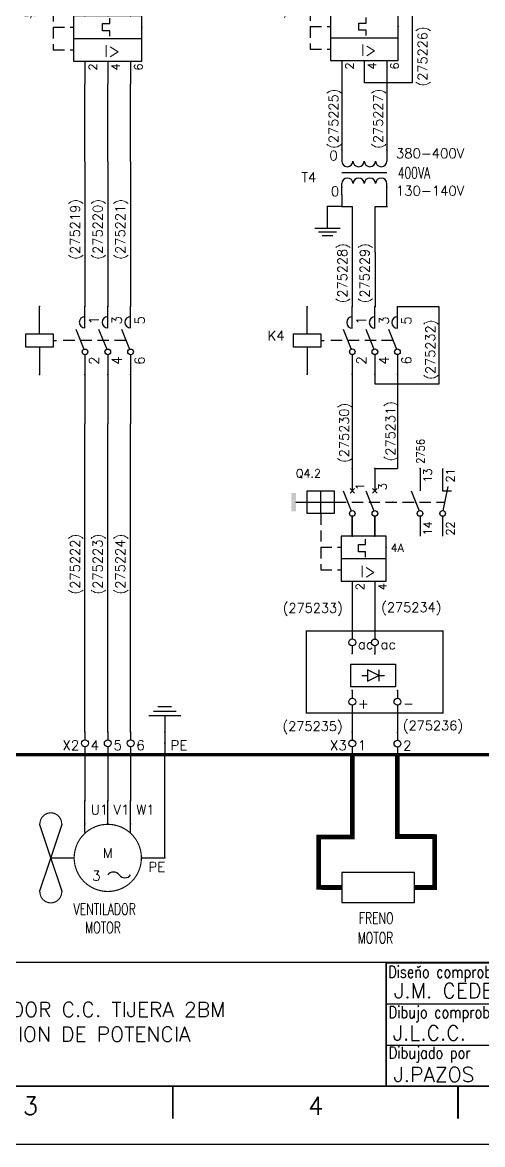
# Model space of a CAD drawing. Extents: x -25 to 1044, y -25744 to 292.
# Drawn here: x 507.2 to 585.9, y -14599.8 to -14407.6 of the extents above; entities that cross this region are included whole.
import ezdxf
from ezdxf.enums import TextEntityAlignment as Align

# ---------------------------------------------------------------- set-up
doc = ezdxf.new("R2010")
doc.units = 0
doc.header["$LTSCALE"] = 10
doc.header["$MEASUREMENT"] = 0
doc.linetypes.add('DASHDOT', pattern=[1, 0.5, -0.25, 0, -0.25])
doc.linetypes.add('HIDDEN', pattern=[0.375, 0.25, -0.125])
doc.layers.get('0').update_dxf_attribs({"linetype": 'CONTINUOUS'})
for name, color, linetype in [('$MKLNK', 7, 'HIDDEN'), ('1', 7, 'CONTINUOUS'), ('10', 5, 'CONTINUOUS'), ('102', 7, 'CONTINUOUS'), ('2', 7, 'CONTINUOUS'), ('4', 7, 'HIDDEN'), ('8', 1, 'CONTINUOUS'), ('9', 6, 'CONTINUOUS'), ('DIBUJO', 7, 'CONTINUOUS'), ('NODE', 7, 'CONTINUOUS')]:
    doc.layers.add(name, color=color, linetype=linetype)
doc.styles.add('LABEL', font='SIMPLEX', dxfattribs={"width": 0.8, "height": 4})
doc.styles.add('ROMANS', font='romans')
doc.styles.get("Standard").update_dxf_attribs({"font": 'simplex'})

# ---------------------------------------------------------------- blocks, each defined once
blk = doc.blocks.new('NOD', base_point=(237.5, 170))
at = {"layer": 'NODE'}
blk.add_point((237.5, 170), dxfattribs=at)
blk = doc.blocks.new('$$PLU21')
blk.add_line((0, -2.5), (0, 2.5))
at = {"layer": '2'}
for p in [(0, 2.5), (0, -2.5)]:
    blk.add_blockref('NOD', p, dxfattribs=at)
at = {"layer": '8'}
blk.add_attdef('*A', (1.25, -0.5), '', height=2.15, dxfattribs=at)
at = {"layer": '9'}
blk.add_attdef('ID', text='', height=2.15, dxfattribs=at).set_placement((-1.25, -0.5), align=Align.RIGHT)
blk = doc.blocks.new('$$PLD12')
blk.add_line((0, 2.5), (0, -2.5))
at = {"layer": '2'}
for p in [(0, 2.5), (0, -2.5)]:
    blk.add_blockref('NOD', p, dxfattribs=at)
at = {"layer": '8'}
blk.add_attdef('*A', (1.25, -1.5), '', height=2.15, dxfattribs=at)
at = {"layer": '9'}
blk.add_attdef('ID', text='', height=2.15, dxfattribs=at).set_placement((-1.25, -1.5), align=Align.RIGHT)
blk = doc.blocks.new('$021501')
at = {"layer": '2'}
for p, q in [((0, -6), (0, 0)), ((-3.5, -6), (3.5, -6)), ((-2.5, -7), (2.5, -7)), ((-1.5, -8), (1.5, -8))]:
    blk.add_line(p, q, dxfattribs=at)
blk.add_blockref('NOD', (0, 0), dxfattribs=at)
blk = doc.blocks.new('$$PLD12C')
for p, q in [((0, 2.5), (0, 0.75)), ((0, -0.75), (0, -2.5))]:
    blk.add_line(p, q)
at = {"layer": '2'}
blk.add_circle((0, 0), 0.75, dxfattribs=at)
for p in [(0, 2.5), (0, -2.5)]:
    blk.add_blockref('NOD', p, dxfattribs=at)
at = {"layer": '8'}
blk.add_attdef('*A', (1.25, -1.5), '', height=2.15, dxfattribs=at)
at = {"layer": '9'}
blk.add_attdef('ID', text='', height=2.15, dxfattribs=at).set_placement((-1.25, -1.5), align=Align.RIGHT)
blk = doc.blocks.new('newcajec')
at = {"layer": '1'}
for p, q in [((179.4, 20.85), (0.13, 20.85)), ((184.64, 20.18), (184.81, 20.01)), ((184.81, 20.01), (185.18, 20.25)), ((179.4, 13.87), (215.2, 13.87)), ((179.4, 6.93), (267.63, 6.93))]:
    blk.add_line(p, q, dxfattribs=at)
at = {"layer": '1', "const_width": 0.3}
blk.add_lwpolyline([(0, 0), (0, 272.5), (383, 272.5), (383, 0)], close=True, dxfattribs=at)
at = {"layer": '1'}
for points in [[(383, 20.8, 0.3, 0.3, 0), (179.4, 20.8, 0.3, 0.3, 0), (179.4, 0, 0.3, 0.3, 0)], [(143.5, -5.5, 0.3, 0.3, 0), (143.5, -0.09, 0.3, 0.3, 0)], [(191.5, -5.5, 0.3, 0.3, 0), (191.5, -0.09, 0.3, 0.3, 0)]]:
    blk.add_lwpolyline(points, format="xyseb", dxfattribs=at)
at = {"layer": '1', "style": 'LABEL', "width": 0.8}
for s, p in [('Diseno comprobado por', (179.73, 18.27)), ('Dibujo comprobado por', (179.81, 11.47)), ('Dibujado por', (179.83, 4.64))]:
    blk.add_text(s, height=2, dxfattribs=at).set_placement(p)
at = {"layer": '1', "style": 'ROMANS'}
for s, p in [('3', (118.29, -4.82)), ('4', (166.29, -4.82))]:
    blk.add_text(s, height=3, dxfattribs=at).set_placement(p)
at = {"layer": '10', "style": 'ROMANS'}
for tag, p in [('REV41', (3.5, 18.74)), ('REV43', (77.7, 18.74)), ('REV31', (3.5, 14.58)), ('REV33', (77.7, 14.58)), ('REV21', (3.5, 10.42)), ('REV23', (77.7, 10.42)), ('REV11', (3.5, 6.27)), ('REV13', (77.7, 6.27))]:
    blk.add_attdef(tag, text='', height=2.5, dxfattribs=at).set_placement(p, align=Align.MIDDLE)
for tag, p, height in [('REV42', (8, 17.49), 2.5), ('DOCUMENTTYPE', (216.43, 16.8), 2.5), ('SHEETNAME1', (100.5, 15.83), 2.5), ('DESIGNCHECK', (180.74, 14.83), 2.5), ('NOTA', (305.32, 15.8), 3), ('REV32', (8, 13.33), 2.5), ('SHEETNAME2', (100.5, 11.67), 2.5), ('OBJECT', (216.43, 12.4), 2.5), ('REV22', (8, 9.17), 2.5), ('ORDER', (305.32, 7.3), 4.5), ('SHEETNAME3', (100.5, 7.51), 2.5), ('DRAWINGCHECK', (180.53, 7.71), 2.5), ('CUSTOMER', (216.43, 8.08), 2.5), ('REV12', (8, 5.01), 2.5), ('SHEETNAME4', (100.5, 3.35), 2.5), ('DOCUMENT_ID', (305.32, 0.93), 4.4), ('USER', (180.63, 0.71), 2.5), ('DEPARTMENT', (271.93, 1.05), 2.5)]:
    blk.add_attdef(tag, p, '', height=height, dxfattribs=at)
for tag, width, p, p2 in [('REV44', 1.221199, (84.53, 17.49), (98.48, 17.49)), ('REV34', 1.221199, (84.53, 13.33), (98.48, 13.33)), ('REV24', 1.221199, (84.53, 9.17), (98.48, 9.17)), ('REV14', 1.221199, (84.53, 5.01), (98.48, 5.01)), ('CREATED2', 7.039915, (282.71, 1.05), (301.14, 1.05))]:
    blk.add_attdef(tag, text='', height=2.5, dxfattribs=dict(at, width=width)).set_placement(p, p2, align=Align.FIT)
for tag, p in [('SHEET', (382, 7.43)), ('NEXTSHEET', (382, 0.5))]:
    blk.add_attdef(tag, text='', height=2.5, dxfattribs=at).set_placement(p, align=Align.RIGHT)
blk = doc.blocks.new('$071501S')
at = {"layer": '2'}
for p, q in [((0, -6), (0, 0)), ((-3, -6), (3, -6)), ((-3, -9), (-3, -6)), ((3, -6), (3, -9)), ((3, -9), (-3, -9)), ((0, -9), (0, -15))]:
    blk.add_line(p, q, dxfattribs=at)
at = {"layer": '2', "rotation": 90}
for p in [(0, 0), (0, -15)]:
    blk.add_blockref('NOD', p, dxfattribs=at)
at = {"layer": '8'}
for tag, p in [('1A', (1, -3.325)), ('2A', (1, -13.325))]:
    blk.add_attdef(tag, p, '', height=2.15, dxfattribs=at)
at = {"layer": '9'}
blk.add_attdef('ID', text='', height=2.15, dxfattribs=at).set_placement((-5, -7.5), align=Align.RIGHT)
blk = doc.blocks.new('$71302MS')
at = {"layer": '$MKLNK'}
blk.add_line((9, -7.5), (-5, -7.5), dxfattribs=at)
for p, q in [((0, -4.75), (0, 0)), ((5, -4.75), (5, 0)), ((10, -4.75), (10, 0)), ((0, -10.62), (0, -15)), ((5, -10.62), (5, -15)), ((10, -10.62), (10, -15))]:
    blk.add_line(p, q)
at = {"layer": '102'}
for p, q in [((-2, -5), (-0.23, -9.42)), ((3, -5), (4.77, -9.42)), ((8, -5), (9.77, -9.42))]:
    blk.add_line(p, q, dxfattribs=at)
for centre in [(0, -10), (5, -10), (10, -10)]:
    blk.add_circle(centre, 0.625, dxfattribs=at)
for centre in [(0, -3.5), (5, -3.5), (10, -3.5)]:
    blk.add_arc(centre, 1.25, 90, 270, dxfattribs=at)
at = {"layer": '2'}
for p in [(0, 0), (5, 0), (10, 0), (0, -15), (5, -15), (10, -15)]:
    blk.add_blockref('NOD', p, dxfattribs=at)
at = {"layer": '8', "flags": 8}
for tag, p in [('1A', (3.07, -4)), ('3A', (8.07, -4)), ('5A', (13.07, -4))]:
    blk.add_attdef(tag, p, '', height=2.15, rotation=90, dxfattribs=at)
for tag, p in [('2A', (3.07, -11)), ('4A', (8.07, -11)), ('6A', (13.07, -11))]:
    blk.add_attdef(tag, text='', height=2.15, rotation=90, dxfattribs=at).set_placement(p, align=Align.RIGHT)
at = {"layer": '9'}
blk.add_attdef('ID', text='', height=2.15, rotation=90, dxfattribs=at).set_placement((-7.25, -7.5), align=Align.CENTER)
blk = doc.blocks.new('IATR1A1C')
for p, q in [((0, -7.5), (0, -3.14)), ((5, -7.5), (5, -3.14)), ((10, -7.5), (10, -3.12)), ((0, -17.5), (0, -22.5)), ((5, -17.5), (5, -22.5)), ((10, -17.5), (10, -22.5))]:
    blk.add_line(p, q)
for p in [(-2.5, -10), (12.5, -10)]:
    blk.add_point(p)
at = {"layer": '102'}
for p, q in [((0, 7.5), (0, 2.5)), ((5, 7.5), (5, 2.5)), ((10, 7.5), (10, 2.5)), ((20, 7.5), (20, 2.5)), ((25, 7.5), (25, 2.5)), ((-2, 2.5), (-0.23, -1.92)), ((3, 2.5), (4.77, -1.92)), ((8, 2.5), (9.77, -1.92)), ((18, 2.5), (19.77, -1.92)), ((25, 2.5), (27, 2.5)), ((25.13, -1.89), (26.25, 3.5)), ((0, -3.12), (0, -7.5)), ((5, -3.12), (5, -7.5)), ((10, -3.12), (10, -7.5)), ((20, -3.12), (20, -7.5)), ((25, -3.12), (25, -7.5)), ((12.5, -7.5), (-2.5, -7.5)), ((-2.5, -7.5), (-2.5, -12.5)), ((3.82, -9.22), (5.42, -9.22)), ((3.82, -10.82), (3.82, -9.22)), ((5.42, -9.22), (5.42, -8)), ((12.5, -12.5), (12.5, -7.5)), ((5.42, -10.82), (3.82, -10.82)), ((5.42, -12), (5.42, -10.82)), ((-2.5, -12.5), (12.5, -12.5)), ((-2.5, -12.5), (-2.5, -17.5)), ((12.5, -17.5), (12.5, -12.5)), ((-2.5, -17.5), (12.5, -17.5))]:
    blk.add_line(p, q, dxfattribs=at)
for centre in [(0, -2.5), (5, -2.5), (10, -2.5), (20, -2.5), (25, -2.5)]:
    blk.add_circle(centre, 0.625, dxfattribs=at)
for p in [(-1, 0), (4, 0), (9, 0), (14, 0), (19, 0)]:
    blk.add_point(p, dxfattribs=at)
at = {"layer": '2', "linetype": 'HIDDEN'}
for p, q in [((-3.86, 0), (25.46, 0)), ((-7, -2.5), (-7, -15)), ((-7, -10), (-2.5, -10)), ((-7, -15), (-2.5, -15))]:
    blk.add_line(p, q, dxfattribs=at)
at = {"layer": '2'}
blk.add_trace([(-12.5, 2), (-13.5, 2), (-12.5, -2), (-13.5, -2)], dxfattribs=at)
at = {"layer": 'DIBUJO'}
for p, q in [((-10, -2.5), (-10, 2.5)), ((-10, 2.5), (-4, 2.5)), ((-7, -2.5), (-7, 2.5)), ((-4, 2.5), (-4, -2.5)), ((0.5, 3), (-0.5, 2)), ((-0.5, 3), (0.5, 2)), ((4.5, 3), (5.5, 2)), ((5.5, 3), (4.5, 2)), ((9.5, 3), (10.5, 2)), ((10.5, 3), (9.5, 2)), ((-12.5, 0), (-4, 0)), ((-4, -2.5), (-10, -2.5))]:
    blk.add_line(p, q, dxfattribs=at)
at = {"layer": '2'}
for p in [(0, 7.5), (5, 7.5), (10, 7.5), (20, 7.5), (0, -7.5), (5, -7.5), (10, -7.5)]:
    blk.add_blockref('NOD', p, dxfattribs=at)
at = {"layer": '102'}
blk.add_text('I>', height=2.52, dxfattribs=at).set_placement((5.97, -16.49), align=Align.CENTER)
at = {"layer": 'DIBUJO', "color": 1, "style": 'ROMANS'}
for s, p in [('13', (22.61, 4.39)), ('21', (27.61, 4.39)), ('1', (2.61, 2.68)), ('3', (7.61, 2.68)), ('5', (12.61, 2.68)), ('14', (22.61, -7.37)), ('22', (27.61, -7.37)), ('2', (2.61, -19.52)), ('4', (7.61, -19.52)), ('6', (12.61, -19.52))]:
    blk.add_text(s, height=1.8, rotation=90, dxfattribs=at).set_placement(p)
at = {"layer": 'DIBUJO', "color": 6, "style": 'ROMANS', "width": 0.8}
for p in [(21, 8.5), (26, 8.5)]:
    blk.add_attdef('PAGCAUXABIERTO1', p, '', height=1.8, rotation=90, dxfattribs=at)
at = {"layer": 'DIBUJO', "color": 6, "style": 'ROMANS'}
blk.add_attdef('REFERENCIA', (-12.5, 5.5), '', height=1.8, dxfattribs=at)
at = {"layer": 'DIBUJO', "color": 6, "style": 'ROMANS', "width": 0.8}
blk.add_attdef('REGULACION', (13.5, -11), '', height=1.8, dxfattribs=at)
blk = doc.blocks.new('T2')
for p, q in [((152.83, 172.88), (152.83, 177.24)), ((157.83, 172.88), (157.83, 177.24)), ((152.83, 162.88), (152.83, 157.88)), ((157.83, 162.88), (157.83, 157.88))]:
    blk.add_line(p, q)
for p in [(150.33, 170.38), (160.33, 170.38)]:
    blk.add_point(p)
at = {"layer": '102'}
for p, q in [((152.83, 187.88), (152.83, 182.88)), ((157.83, 187.88), (157.83, 182.88)), ((167.83, 187.88), (167.83, 182.88)), ((172.83, 187.88), (172.83, 182.88)), ((150.83, 182.88), (152.6, 178.46)), ((155.83, 182.88), (157.6, 178.46)), ((165.83, 182.88), (167.6, 178.46)), ((172.83, 182.88), (174.83, 182.88)), ((172.96, 178.49), (174.08, 183.88)), ((152.83, 177.25), (152.83, 172.88)), ((157.83, 177.25), (157.83, 172.88)), ((167.83, 177.25), (167.83, 172.88)), ((172.83, 177.25), (172.83, 172.88)), ((160.33, 172.88), (150.33, 172.88)), ((150.33, 172.88), (150.33, 167.88)), ((155.78, 170.99), (155.78, 172.21)), ((160.33, 167.88), (160.33, 172.88)), ((154.18, 170.99), (155.78, 170.99)), ((154.18, 169.39), (154.18, 170.99)), ((155.78, 169.39), (154.18, 169.39)), ((155.78, 168.21), (155.78, 169.39)), ((150.33, 167.88), (160.33, 167.88)), ((150.33, 167.88), (150.33, 162.88)), ((160.33, 162.88), (160.33, 167.88)), ((150.33, 162.88), (160.33, 162.88))]:
    blk.add_line(p, q, dxfattribs=at)
for centre in [(152.83, 177.88), (157.83, 177.88), (167.83, 177.88), (172.83, 177.88)]:
    blk.add_circle(centre, 0.625, dxfattribs=at)
for p in [(151.83, 180.38), (156.83, 180.38), (161.83, 180.38), (161.83, 180.38), (166.83, 180.38)]:
    blk.add_point(p, dxfattribs=at)
at = {"layer": '2', "linetype": 'HIDDEN'}
for p, q in [((148.96, 180.38), (173.29, 180.38)), ((145.83, 177.88), (145.83, 165.38)), ((145.83, 170.38), (150.33, 170.38)), ((145.83, 165.38), (150.33, 165.38))]:
    blk.add_line(p, q, dxfattribs=at)
at = {"layer": '2'}
blk.add_trace([(140.33, 182.38), (139.33, 182.38), (140.33, 178.38), (139.33, 178.38)], dxfattribs=at)
at = {"layer": 'DIBUJO'}
for p, q in [((142.83, 177.88), (142.83, 182.88)), ((142.83, 182.88), (148.83, 182.88)), ((145.83, 177.88), (145.83, 182.88)), ((148.83, 182.88), (148.83, 177.88)), ((153.33, 183.38), (152.33, 182.38)), ((152.33, 183.38), (153.33, 182.38)), ((157.33, 183.38), (158.33, 182.38)), ((158.33, 183.38), (157.33, 182.38)), ((140.33, 180.38), (148.83, 180.38)), ((148.83, 177.88), (142.83, 177.88))]:
    blk.add_line(p, q, dxfattribs=at)
at = {"layer": '2'}
for p in [(152.83, 187.88), (157.83, 187.88), (167.83, 187.88), (152.83, 172.88), (157.83, 172.88)]:
    blk.add_blockref('NOD', p, dxfattribs=at)
at = {"layer": '102'}
blk.add_text('I>', height=2.52, dxfattribs=at).set_placement((156.33, 163.72), align=Align.CENTER)
at = {"layer": 'DIBUJO', "color": 1, "style": 'ROMANS'}
for s, p in [('13', (170.43, 184.76)), ('21', (175.43, 184.76)), ('3', (160.43, 183.05)), ('1', (155.43, 183.05)), ('14', (170.43, 173)), ('22', (175.43, 173)), ('2', (155.43, 160.86)), ('4', (160.43, 160.86))]:
    blk.add_text(s, height=1.8, rotation=90, dxfattribs=at).set_placement(p)
at = {"layer": 'DIBUJO', "color": 6, "style": 'ROMANS', "width": 0.8}
for p in [(168.83, 188.88), (173.83, 188.88)]:
    blk.add_attdef('PAGCAUXABIERTO1', p, '', height=1.8, rotation=90, dxfattribs=at)
at = {"layer": 'DIBUJO', "color": 6, "style": 'ROMANS'}
blk.add_attdef('REFERENCIA', (140.33, 185.88), '', height=1.8, dxfattribs=at)
at = {"layer": 'DIBUJO', "color": 6, "style": 'ROMANS', "width": 0.8}
blk.add_attdef('REGULACION', (161.33, 169.38), '', height=1.8, dxfattribs=at)
blk = doc.blocks.new('TRAFO')
at = {"layer": '2'}
for p, q in [((226.86, 189.08), (226.86, 186.58)), ((236.86, 189.08), (236.86, 186.58))]:
    blk.add_line(p, q, dxfattribs=at)
for centre in [(228.11, 186.58), (230.61, 186.58), (233.11, 186.58), (235.61, 186.58)]:
    blk.add_arc(centre, 1.25, 180, 0, dxfattribs=at)
at = {"layer": '2', "rotation": 270}
for p in [(226.86, 189.08), (236.86, 189.08)]:
    blk.add_blockref('NOD', p, dxfattribs=at)
at = {"layer": '8'}
for tag, p in [('380-400V', (253.99, 187.22)), ('2A', (225.98, 186.74))]:
    blk.add_attdef(tag, text='', height=2.15, dxfattribs=at).set_placement(p, align=Align.RIGHT)
at = {"layer": '9'}
blk.add_attdef('ID', text='', height=2.15, dxfattribs=at).set_placement((219.58, 181.92), align=Align.CENTER)
blk = doc.blocks.new('TRAFO1')
at = {"layer": '2'}
for p, q in [((0, 0), (0, 2.5)), ((10, 0), (10, 2.5))]:
    blk.add_line(p, q, dxfattribs=at)
for centre in [(1.25, 2.5), (3.75, 2.5), (6.25, 2.5), (8.75, 2.5)]:
    blk.add_arc(centre, 1.25, 0, 180, dxfattribs=at)
for p, rotation in [((0.01, 1.71), 90), ((10.01, 1.71), 270)]:
    blk.add_blockref('NOD', p, dxfattribs=dict(at, rotation=rotation))
at = {"layer": '8'}
for tag, p in [('2A', (-0.56, -0.27)), ('380-400V', (27.13, -0.16))]:
    blk.add_attdef(tag, text='', height=2.15, dxfattribs=at).set_placement(p, align=Align.RIGHT)

msp = doc.modelspace()

# ---------------------------------------------------------------- linework, layer by layer
for p, q in [((563.31, -14517.54), (571.03, -14517.54)), ((566.2, -14518.51), (566.2, -14520.44)), ((568.13, -14519.47), (566.2, -14518.51)), ((568.13, -14518.51), (568.13, -14520.44)), ((565.24, -14519.47), (566.2, -14519.47)), ((566.2, -14520.44), (568.13, -14519.47)), ((568.13, -14519.47), (569.1, -14519.47)), ((571.03, -14521.4), (563.31, -14521.4))]:
    msp.add_line(p, q)
at = {"layer": '2', "color": 7}
for p, q in [((573.85, -14394.83), (573.85, -14417.99)), ((561.81, -14417.99), (561.81, -14429.45)), ((573.85, -14417.99), (565.67, -14417.99)), ((569.53, -14417.99), (569.53, -14429.45)), ((561.81, -14433.31), (569.53, -14433.31)), ((561.81, -14437.17), (561.81, -14439.16)), ((569.53, -14439.16), (569.53, -14437.17)), ((561.81, -14439.16), (559.39, -14439.16)), ((561.81, -14439.16), (563.62, -14439.16)), ((563.62, -14439.16), (563.62, -14446.87)), ((567.52, -14439.16), (569.61, -14439.16)), ((578.45, -14456.31), (571.34, -14456.31)), ((578.45, -14469.51), (578.45, -14456.31)), ((563.62, -14467.89), (563.62, -14480.98)), ((567.48, -14467.89), (567.48, -14469.51)), ((571.34, -14467.89), (571.34, -14484)), ((567.48, -14469.51), (578.45, -14469.51)), ((567.48, -14484), (571.34, -14484)), ((563.31, -14517.54), (563.31, -14521.4)), ((571.03, -14517.54), (571.03, -14521.4)), ((563.62, -14525.88), (563.62, -14529.16)), ((571.34, -14525.88), (571.34, -14530.56)), ((517.9, -14533.03), (517.9, -14540.95)), ((521.8, -14533.03), (521.8, -14540.95)), ((525.7, -14533.03), (525.7, -14540.95)), ((531.55, -14550.7), (531.55, -14533.03)), ((527.65, -14550.7), (531.55, -14550.7))]:
    msp.add_line(p, q, dxfattribs=at)
at = {"layer": '2'}
for p, q in [((517.9, -14431.44), (517.9, -14418.19)), ((521.8, -14431.44), (521.8, -14418.19)), ((525.7, -14431.44), (525.7, -14418.19)), ((517.9, -14431.44), (517.9, -14456.25)), ((521.8, -14431.44), (521.8, -14456.25)), ((525.7, -14431.44), (525.7, -14456.25)), ((567.52, -14446.99), (567.52, -14439.16)), ((563.62, -14446.87), (563.62, -14456.31)), ((567.52, -14446.99), (567.52, -14456.31)), ((512.44, -14462.1), (513.03, -14462.1)), ((558.21, -14462.1), (558.79, -14462.1)), ((517.9, -14467.95), (517.9, -14476.36)), ((521.8, -14467.95), (521.8, -14476.36)), ((525.7, -14467.95), (525.7, -14476.36)), ((517.9, -14529.13), (517.9, -14476.36)), ((521.8, -14529.13), (521.8, -14476.36)), ((525.7, -14529.13), (525.7, -14476.36)), ((563.62, -14480.98), (563.62, -14484)), ((563.62, -14507.16), (563.62, -14511.86)), ((567.48, -14507.16), (567.48, -14511.87)), ((517.9, -14546.34), (517.9, -14542.9)), ((521.8, -14544.85), (521.8, -14542.9)), ((525.7, -14546.34), (525.7, -14542.9)), ((574.27, -14553.22), (561.8, -14553.22)), ((561.8, -14553.22), (561.8, -14558.31)), ((574.27, -14558.31), (574.27, -14553.22)), ((561.8, -14558.31), (574.27, -14558.31))]:
    msp.add_line(p, q, dxfattribs=at)
at = {"layer": '2', "color": 3, "linetype": 'DASHDOT', "const_width": 0.546}
msp.add_lwpolyline([(588.93, -14533.03), (391.65, -14533.03), (391.65, -14324.23)], dxfattribs=at)
at = {"layer": '2', "color": 7}
msp.add_lwpolyline([(555.76, -14525.88, 0.234, 0.234, 0), (579.12, -14525.88, 0.234, 0.234, 0), (579.12, -14511.87, 0.234, 0.234, 0), (555.76, -14511.87, 0.234, 0.234, 0), (555.76, -14525.88, 0.234, 0.234, 0)], format="xyseb", dxfattribs=at)
at = {"layer": '2', "color": 7, "const_width": 0.815}
for points in [[(558.23, -14547.13), (563.61, -14547.13), (563.62, -14533.03)], [(577.72, -14547.04), (571.33, -14547.04), (571.33, -14533.01)], [(561.8, -14555.77), (557.85, -14555.76), (557.85, -14546.72)], [(574.27, -14555.77), (577.72, -14555.77), (577.72, -14546.68)]]:
    msp.add_lwpolyline(points, dxfattribs=at)
at = {"layer": '2'}
for points in [[(510.2, -14544.85, 0.195, 0.195, -0.414214), (512.05, -14542.99, 0.195, 0.195, -0.414214), (513.91, -14544.85, 0.195, 0.195, -1)], [(510.1, -14544.85, 0.234, 0.234, 0), (514, -14556.54, 0.234, 0.234, 0)], [(514, -14544.85, 0.234, 0.234, 0), (510.1, -14556.54, 0.234, 0.234, 0)], [(510.2, -14556.54, 0.195, 0.195, 0.414214), (512.05, -14558.4, 0.195, 0.195, 0.414214), (513.91, -14556.54, 0.195, 0.195, 1)]]:
    msp.add_lwpolyline(points, format="xyseb", dxfattribs=at)
msp.add_lwpolyline([(516.05, -14550.7, 0.195, 0.195, 1), (527.55, -14550.7, 0.195, 0.195, 1)], format="xyseb", close=True, dxfattribs=at)
at = {"layer": '2', "linetype": 'HIDDEN'}
msp.add_lwpolyline([(512.05, -14550.7, 0.234, 0.234, 0), (515.95, -14550.7, 0.234, 0.234, 0)], format="xyseb", dxfattribs=at)
at = {"layer": '2'}
for centre, start, end in [((522.78, -14554.35), 36.8699, 143.1301), ((524.73, -14552.89), 216.8699, 323.1301)]:
    msp.add_arc(centre, 1.22, start, end, dxfattribs=at)
at = {"layer": 'DIBUJO'}
msp.add_lwpolyline([(366.36, -14302.79), (786.36, -14302.79), (786.36, -14599.79), (366.36, -14599.79), (366.36, -14302.79)], dxfattribs=at)

# ---------------------------------------------------------------- block references
ref = msp.add_blockref('T2', (445.61, -14629.07), dxfattribs=dict(xscale=0.7721706498972143, yscale=0.7721706498972143, zscale=0.7721706498972143))
ref.add_attrib('REFERENCIA', 'Q4.2', (553.97, -14485.54), dxfattribs={"layer": 'DIBUJO', "color": 6, "height": 1.39, "style": 'ROMANS'})
ref.add_attrib('REGULACION', '4A', (570.18, -14498.28), dxfattribs={"layer": 'DIBUJO', "color": 6, "height": 1.39, "style": 'ROMANS'})
ref.add_attrib('PAGCAUXABIERTO1', '2756', (575.97, -14483.23), dxfattribs={"layer": 'DIBUJO', "color": 6, "height": 1.39, "rotation": 90, "style": 'ROMANS', "width": 0.9})
at = {"layer": '2', "color": 7}
ref = msp.add_blockref('newcajec', (387.04, -14589.79), dxfattribs=dict(at, xscale=1.016513761467889, yscale=1.016513761467889, zscale=1.016513761467889))
ref.add_attrib('SHEETNAME3', 'DISTRIBUCION DE POTENCIA', (489.2, -14582.16), dxfattribs={"layer": '10', "height": 2.5413, "style": 'ROMANS'})
ref.add_attrib('SHEETNAME2', 'CONVERTIDOR C.C. TIJERA 2BM', (489.2, -14577.93), dxfattribs={"layer": '10', "height": 2.5413, "style": 'ROMANS'})
ref.add_attrib('USER', 'J.PAZOS', (570.66, -14589.07), dxfattribs={"layer": '10', "height": 2.541, "style": 'ROMANS'})
ref.add_attrib('DRAWINGCHECK', 'J.L.C.C.', (570.55, -14581.95), dxfattribs={"layer": '10', "height": 2.541, "style": 'ROMANS'})
ref.add_attrib('DESIGNCHECK', 'J.M. CEDEIRA', (570.76, -14574.71), dxfattribs={"layer": '10', "height": 2.5413, "style": 'ROMANS'})
ref = msp.add_blockref('IATR1A1C', (517.9, -14400.64), dxfattribs=dict(at, xscale=0.7798923563961794, yscale=0.7798923563961794, zscale=0.7798923563961794))
ref.add_attrib('REFERENCIA', 'Q3', (508.15, -14396.74), dxfattribs={"layer": 'DIBUJO', "color": 6, "height": 1.95, "style": 'ROMANS'})
ref.add_attrib('REGULACION', '9-12,5A', (504.25, -14406.49), dxfattribs={"layer": 'DIBUJO', "color": 6, "height": 1.404, "style": 'ROMANS', "width": 0.8})
ref.add_attrib('PAGCAUXABIERTO1', '2756', (534.28, -14394.01), dxfattribs={"layer": 'DIBUJO', "color": 6, "height": 1.404, "rotation": 90, "style": 'ROMANS', "width": 0.8})
ref = msp.add_blockref('IATR1A1C', (561.81, -14400.62), dxfattribs=dict(at, xscale=0.7721706498972143, yscale=0.7721706498972143, zscale=0.7721706498972143))
ref.add_attrib('REFERENCIA', 'Q4.1', (552.15, -14396.76), dxfattribs={"layer": 'DIBUJO', "color": 6, "height": 1.93, "style": 'ROMANS'})
ref.add_attrib('REGULACION', '1-1,6A', (548.29, -14406.41), dxfattribs={"layer": 'DIBUJO', "color": 6, "height": 1.39, "style": 'ROMANS', "width": 0.9})
ref.add_attrib('PAGCAUXABIERTO1', '2756', (578.02, -14394.05), dxfattribs={"layer": 'DIBUJO', "color": 6, "height": 1.39, "rotation": 90, "style": 'ROMANS', "width": 0.9})
for name, p, xscale, yscale, zscale, values in [('TRAFO', (386.63, -14575.45), 0.7721706498972143, 0.7721706498972143, 0.7721706498972143, {'2A': '0', '380-400V': '380-400V', 'ID': 'T4'}), ('TRAFO1', (561.81, -14437.17), 0.7721706498972143, 0.7721706498972143, 0.7721706498972143, {'380-400V': '130-140V', '2A': '0'}), ('$$PLD12C', (563.62, -14513.79), 0.7721706498972143, 0.7721706498972143, 0.7721706498972143, {'*A': 'ac'}), ('$$PLD12C', (567.48, -14513.8), 0.7721706498972143, 0.7721706498972143, 0.7721706498972143, {'*A': 'ac'}), ('$$PLD12C', (563.62, -14523.95), 0.7721706498972143, 0.7721706498972143, 0.7721706498972143, {'*A': '+'}), ('$$PLD12C', (571.34, -14523.95), 0.7721706498972143, 0.7721706498972143, 0.7721706498972143, {'*A': '-'}), ('$$PLD12C', (517.9, -14531.08), 0.7798923563961865, 0.7798923563961865, 0.7798923563961865, {'ID': 'X2', '*A': '4'}), ('$$PLD12C', (521.8, -14531.08), 0.7798923563961865, 0.7798923563961865, 0.7798923563961865, {'*A': '5'}), ('$$PLD12C', (525.7, -14531.08), 0.7798923563961865, 0.7798923563961865, 0.7798923563961865, {'*A': '6'}), ('$$PLD12', (531.55, -14531.08), 0.7798923563961865, 0.7798923563961865, 0.7798923563961865, {'*A': 'PE'}), ('$$PLD12C', (563.62, -14531.1), 0.7721706498972143, 0.7721706498972143, 0.7721706498972143, {'ID': 'X3', '*A': '1'}), ('$$PLD12C', (571.34, -14531.14), 0.7721706498972143, 0.7721706498972143, 0.7721706498972143, {'*A': '2'}), ('$$PLU21', (517.9, -14542.9), 0.7798923563961865, 0.7798923563961865, 0.7798923563961865, {'*A': 'U1'}), ('$$PLU21', (521.8, -14542.9), 0.7798923563961865, 0.7798923563961865, 0.7798923563961865, {'*A': 'V1'}), ('$$PLU21', (525.7, -14542.9), 0.7798923563961865, 0.7798923563961865, 0.7798923563961865, {'*A': 'W1'})]:
    msp.add_blockref(name, p, dxfattribs=dict(at, xscale=xscale, yscale=yscale, zscale=zscale)).add_auto_attribs(values)
at = {"layer": '2', "color": 7, "xscale": 0.6177365199177802, "yscale": 0.6177365199177802, "zscale": 0.6177365199177802}
msp.add_blockref('$021501', (559.39, -14439.16), dxfattribs=at)
at = {"layer": '2'}
for p, xscale, yscale, zscale in [((517.9, -14456.25), 0.7798923563961794, 0.7798923563961794, 0.7798923563961794), ((563.62, -14456.31), 0.7721706498972143, 0.7721706498972143, 0.7721706498972143)]:
    msp.add_blockref('$71302MS', p, dxfattribs=dict(at, xscale=xscale, yscale=yscale, zscale=zscale)).add_auto_attribs({'1A': '1', '2A': '2', '3A': '3', '4A': '4', '5A': '5', '6A': '6'})
at = {"layer": '2', "color": 7, "xscale": 0.7798923563961865, "yscale": 0.7798923563961865, "zscale": 0.7798923563961865, "rotation": 180}
msp.add_blockref('$021501', (531.55, -14531.08), dxfattribs=at)
at = {"layer": '2', "color": 7}
ref = msp.add_blockref('$$PLU21', (529.6, -14550.7), dxfattribs=dict(at, xscale=0.7798923563961865, yscale=0.7798923563961865, zscale=0.7798923563961865, rotation=270))
ref.add_attrib('*A', 'PE', (528.75, -14553.11), dxfattribs={"layer": '8', "height": 1.677})
at = {"layer": '4'}
ref = msp.add_blockref('$071501S', (510.1, -14456.25), dxfattribs=dict(at, xscale=0.7798923563961794, yscale=0.7798923563961794, zscale=0.7798923563961794))
ref.add_attrib('ID', 'K3', dxfattribs={"layer": '9', "height": 1.677}).set_placement((506.2, -14462.1), align=Align.RIGHT)
ref = msp.add_blockref('$071501S', (555.9, -14456.31), dxfattribs=dict(at, xscale=0.7721706498972143, yscale=0.7721706498972143, zscale=0.7721706498972143))
ref.add_attrib('ID', 'K4', dxfattribs={"layer": '9', "height": 1.66}).set_placement((552.04, -14462.1), align=Align.RIGHT)

# ---------------------------------------------------------------- texts
at = {"layer": '2', "color": 6}
for s, height, p in [('(275226)', 1.622, (576.43, -14418.6)), ('(275225)', 1.622, (561.22, -14429.27)), ('(275227)', 1.622, (568.84, -14429.27)), ('(275219)', 1.638, (517.03, -14448.26)), ('(275220)', 1.638, (520.89, -14448.26)), ('(275221)', 1.638, (524.75, -14448.26)), ('(275228)', 1.622, (562.72, -14455.72)), ('(275229)', 1.622, (566.54, -14455.72)), ('(275232)', 1.622, (577.77, -14468.82)), ('(275230)', 1.622, (563.03, -14483.06)), ('(275231)', 1.622, (570.95, -14482.79)), ('(275222)', 1.638, (517.03, -14505.6)), ('(275223)', 1.638, (520.89, -14505.6)), ('(275224)', 1.638, (524.75, -14505.6))]:
    msp.add_text(s, height=height, rotation=90, dxfattribs=at).set_placement(p)
at = {"layer": '2', "color": 7, "style": 'ROMANS', "width": 0.7}
for s, height, p in [('400VA', 1.93, (571.38, -14434.37)), ('VENTILADOR', 1.95, (515.95, -14560.44)), ('FRENO', 1.93, (564.76, -14562)), ('MOTOR', 1.95, (517.9, -14563.6)), ('MOTOR', 1.93, (564.55, -14565.35))]:
    msp.add_text(s, height=height, dxfattribs=at).set_placement(p)
at = {"layer": '2', "color": 6}
for s, p in [('(275233)', (551.72, -14508.72)), ('(275234)', (568.57, -14508.61)), ('(275236)', (572.27, -14528.85)), ('(275235)', (551.68, -14528.96))]:
    msp.add_text(s, height=1.622, dxfattribs=at).set_placement(p)
at = {"layer": '2'}
for s, p in [('M', (521.8, -14550.7)), ('3', (519.85, -14554.59))]:
    msp.add_text(s, height=1.68, dxfattribs=at).set_placement(p, align=Align.CENTER)

doc.saveas('drawing.dxf')
